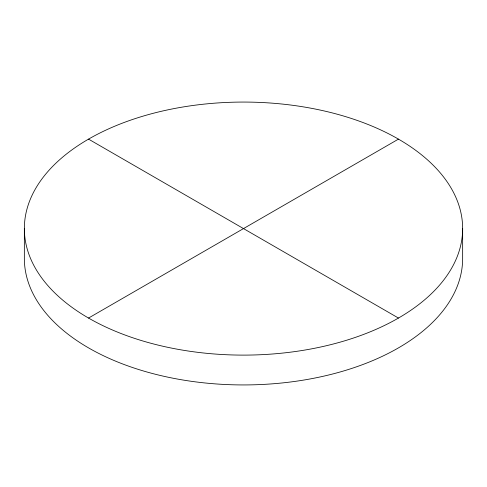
<?xml version="1.0" encoding="UTF-8"?>
<svg xmlns="http://www.w3.org/2000/svg" width="487" height="487" viewBox="0 0 487 487"><rect width="100%" height="100%" fill="white"/><g stroke="black" fill="none" stroke-linecap="round" stroke-linejoin="round"><path stroke-width="0.73" d="M88.537 318.054L398.463 139.124M88.537 139.124L398.463 318.054M462.65 228.586A219.15 126.523 0 0 1 133.925 338.161A219.15 126.523 0 0 1 133.925 119.017A219.15 126.523 0 0 1 462.65 228.586L462.65 258.414A219.15 126.523 0 0 1 243.5 384.937A219.15 126.523 0 0 1 24.35 258.414L24.35 228.586"/></g></svg>
